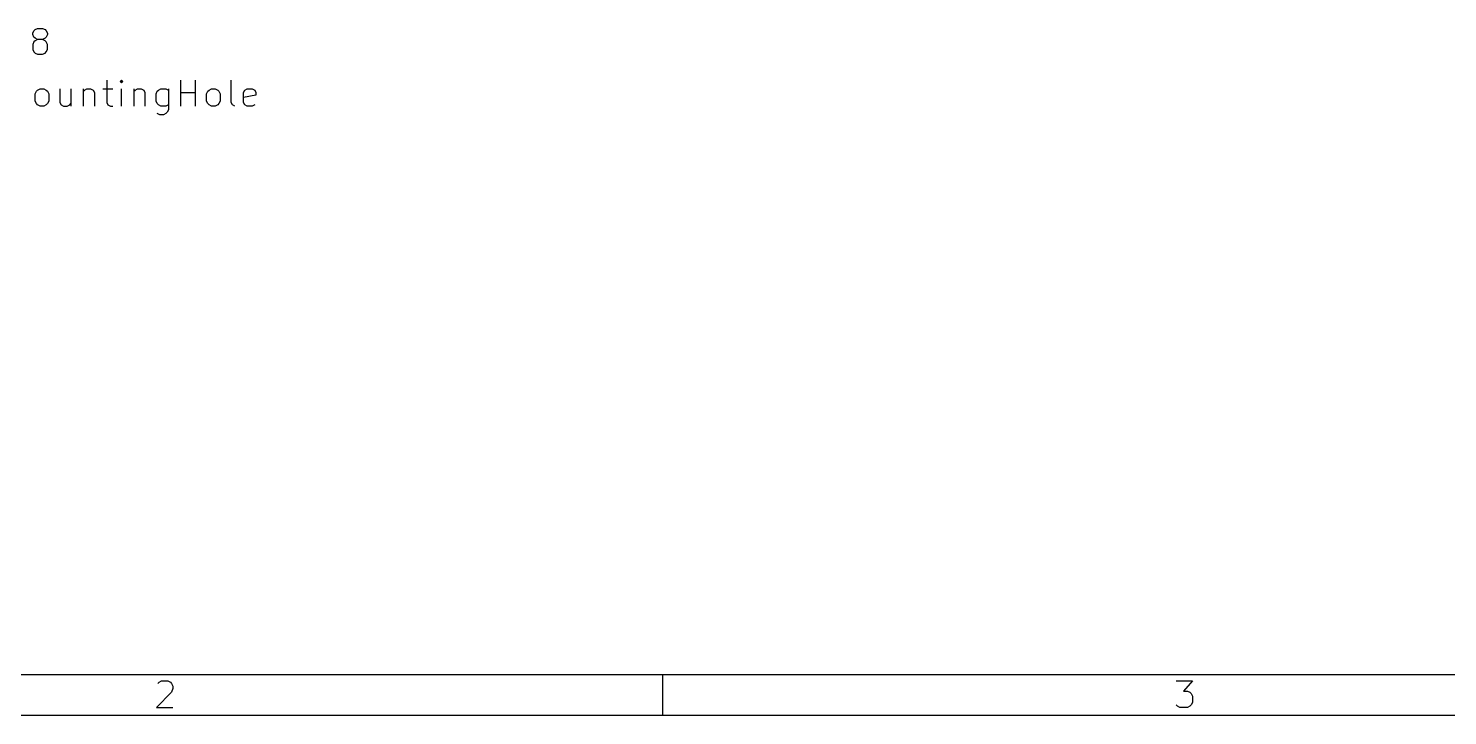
# Model space of a CAD drawing. Extents: x 0.4 to 11.3, y -7.9 to -0.4.
# Drawn here: x 3.106 to 5.847, y -7.874 to -6.548 of the extents above; entities that cross this region are included whole.
import ezdxf

# ---------------------------------------------------------------- set-up
doc = ezdxf.new("R2010")
doc.units = 0
doc.header["$MEASUREMENT"] = 0
doc.layers.add('CYAN2', color=4, linetype='CONTINUOUS')
doc.layers.add('RED2', color=1, linetype='CONTINUOUS')

msp = doc.modelspace()

# ---------------------------------------------------------------- linework, layer by layer
at = {"layer": 'CYAN2', "linetype": 'CONTINUOUS'}
for p, q in [((3.11948, -6.55051), (3.12424, -6.54813)), ((3.11948, -6.55051), (3.12424, -6.54813)), ((3.12424, -6.54813), (3.13377, -6.54813)), ((3.12424, -6.54813), (3.13377, -6.54813)), ((3.13377, -6.54813), (3.13853, -6.55051)), ((3.13377, -6.54813), (3.13853, -6.55051)), ((3.11472, -6.55765), (3.1171, -6.55289)), ((3.11472, -6.55765), (3.1171, -6.55289)), ((3.11472, -6.56004), (3.11472, -6.55765)), ((3.11472, -6.56004), (3.11472, -6.55765)), ((3.1171, -6.5648), (3.11472, -6.56004)), ((3.1171, -6.5648), (3.11472, -6.56004)), ((3.1171, -6.57432), (3.11472, -6.57908)), ((3.1171, -6.57432), (3.11472, -6.57908)), ((3.1171, -6.55289), (3.11948, -6.55051)), ((3.1171, -6.55289), (3.11948, -6.55051)), ((3.11948, -6.56718), (3.1171, -6.5648)), ((3.11948, -6.56718), (3.1171, -6.5648)), ((3.11948, -6.57194), (3.1171, -6.57432)), ((3.11948, -6.57194), (3.1171, -6.57432)), ((3.12424, -6.56956), (3.11948, -6.56718)), ((3.12424, -6.56956), (3.11948, -6.56718)), ((3.12424, -6.56956), (3.11948, -6.57194)), ((3.12424, -6.56956), (3.11948, -6.57194)), ((3.13377, -6.56956), (3.12424, -6.56956)), ((3.13377, -6.56956), (3.12424, -6.56956)), ((3.13853, -6.56718), (3.13377, -6.56956)), ((3.13853, -6.56718), (3.13377, -6.56956)), ((3.13853, -6.57194), (3.13377, -6.56956)), ((3.13853, -6.57194), (3.13377, -6.56956)), ((3.13853, -6.55051), (3.14091, -6.55289)), ((3.13853, -6.55051), (3.14091, -6.55289)), ((3.14091, -6.5648), (3.13853, -6.56718)), ((3.14091, -6.5648), (3.13853, -6.56718)), ((3.14091, -6.57432), (3.13853, -6.57194)), ((3.14091, -6.57432), (3.13853, -6.57194)), ((3.14091, -6.55289), (3.14329, -6.55765)), ((3.14091, -6.55289), (3.14329, -6.55765)), ((3.14329, -6.56004), (3.14091, -6.5648)), ((3.14329, -6.56004), (3.14091, -6.5648)), ((3.14329, -6.57908), (3.14091, -6.57432)), ((3.14329, -6.57908), (3.14091, -6.57432)), ((3.14329, -6.55765), (3.14329, -6.56004)), ((3.14329, -6.55765), (3.14329, -6.56004)), ((3.11472, -6.57908), (3.11472, -6.58861)), ((3.11472, -6.57908), (3.11472, -6.58861)), ((3.11472, -6.58861), (3.1171, -6.59337)), ((3.11472, -6.58861), (3.1171, -6.59337)), ((3.1171, -6.59337), (3.11948, -6.59575)), ((3.1171, -6.59337), (3.11948, -6.59575)), ((3.11948, -6.59575), (3.12424, -6.59813)), ((3.11948, -6.59575), (3.12424, -6.59813)), ((3.12424, -6.59813), (3.13377, -6.59813)), ((3.12424, -6.59813), (3.13377, -6.59813)), ((3.13377, -6.59813), (3.13853, -6.59575)), ((3.13377, -6.59813), (3.13853, -6.59575)), ((3.13853, -6.59575), (3.14091, -6.59337)), ((3.13853, -6.59575), (3.14091, -6.59337)), ((3.14091, -6.59337), (3.14329, -6.58861)), ((3.14091, -6.59337), (3.14329, -6.58861)), ((3.14329, -6.58861), (3.14329, -6.57908)), ((3.14329, -6.58861), (3.14329, -6.57908)), ((3.25757, -6.64813), (3.25757, -6.69099)), ((3.25757, -6.64813), (3.25757, -6.69099)), ((3.28614, -6.64813), (3.28376, -6.65051)), ((3.28614, -6.64813), (3.28376, -6.65051)), ((3.28376, -6.65051), (3.28614, -6.65289)), ((3.28376, -6.65051), (3.28614, -6.65289)), ((3.28852, -6.65051), (3.28614, -6.64813)), ((3.28614, -6.64813), (3.28614, -6.65289)), ((3.28852, -6.65051), (3.28614, -6.64813)), ((3.28614, -6.64813), (3.28614, -6.65289)), ((3.28614, -6.65289), (3.28852, -6.65051)), ((3.28614, -6.65289), (3.28852, -6.65051)), ((3.40042, -6.69813), (3.40042, -6.64813)), ((3.40042, -6.69813), (3.40042, -6.64813)), ((3.42899, -6.69813), (3.42899, -6.64813)), ((3.42899, -6.69813), (3.42899, -6.64813)), ((3.49804, -6.69099), (3.49804, -6.64813)), ((3.49804, -6.69099), (3.49804, -6.64813)), ((3.11948, -6.67432), (3.12186, -6.66956)), ((3.11948, -6.67432), (3.12186, -6.66956)), ((3.11948, -6.68861), (3.11948, -6.67432)), ((3.11948, -6.68861), (3.11948, -6.67432)), ((3.12186, -6.66956), (3.12424, -6.66718)), ((3.12186, -6.66956), (3.12424, -6.66718)), ((3.12424, -6.66718), (3.129, -6.6648)), ((3.12424, -6.66718), (3.129, -6.6648)), ((3.129, -6.6648), (3.13615, -6.6648)), ((3.129, -6.6648), (3.13615, -6.6648)), ((3.13615, -6.6648), (3.14091, -6.66718)), ((3.13615, -6.6648), (3.14091, -6.66718)), ((3.14091, -6.66718), (3.14329, -6.66956)), ((3.14091, -6.66718), (3.14329, -6.66956)), ((3.14329, -6.66956), (3.14567, -6.67432)), ((3.14329, -6.66956), (3.14567, -6.67432)), ((3.14567, -6.67432), (3.14567, -6.68861)), ((3.14567, -6.67432), (3.14567, -6.68861)), ((3.16709, -6.6648), (3.16709, -6.69099)), ((3.16709, -6.6648), (3.16709, -6.69099)), ((3.18852, -6.6648), (3.18852, -6.69813)), ((3.18852, -6.6648), (3.18852, -6.69813)), ((3.21233, -6.6648), (3.21233, -6.69813)), ((3.21233, -6.6648), (3.21233, -6.69813)), ((3.21233, -6.66956), (3.21471, -6.66718)), ((3.21233, -6.66956), (3.21471, -6.66718)), ((3.21471, -6.66718), (3.21948, -6.6648)), ((3.21471, -6.66718), (3.21948, -6.6648)), ((3.21948, -6.6648), (3.22662, -6.6648)), ((3.21948, -6.6648), (3.22662, -6.6648)), ((3.22662, -6.6648), (3.23138, -6.66718)), ((3.22662, -6.6648), (3.23138, -6.66718)), ((3.23138, -6.66718), (3.23376, -6.67194)), ((3.23138, -6.66718), (3.23376, -6.67194)), ((3.23376, -6.67194), (3.23376, -6.69813)), ((3.23376, -6.67194), (3.23376, -6.69813)), ((3.25043, -6.6648), (3.26947, -6.6648)), ((3.25043, -6.6648), (3.26947, -6.6648)), ((3.28614, -6.69813), (3.28614, -6.6648)), ((3.28614, -6.69813), (3.28614, -6.6648)), ((3.30995, -6.6648), (3.30995, -6.69813)), ((3.30995, -6.6648), (3.30995, -6.69813)), ((3.30995, -6.66956), (3.31233, -6.66718)), ((3.30995, -6.66956), (3.31233, -6.66718)), ((3.31233, -6.66718), (3.31709, -6.6648)), ((3.31233, -6.66718), (3.31709, -6.6648)), ((3.31709, -6.6648), (3.32424, -6.6648)), ((3.31709, -6.6648), (3.32424, -6.6648)), ((3.32424, -6.6648), (3.329, -6.66718)), ((3.32424, -6.6648), (3.329, -6.66718)), ((3.329, -6.66718), (3.33138, -6.67194)), ((3.329, -6.66718), (3.33138, -6.67194)), ((3.33138, -6.67194), (3.33138, -6.69813)), ((3.33138, -6.67194), (3.33138, -6.69813)), ((3.35281, -6.67432), (3.35519, -6.66956)), ((3.35281, -6.67432), (3.35519, -6.66956)), ((3.35281, -6.68861), (3.35281, -6.67432)), ((3.35281, -6.68861), (3.35281, -6.67432)), ((3.35519, -6.66956), (3.35757, -6.66718)), ((3.35519, -6.66956), (3.35757, -6.66718)), ((3.35757, -6.66718), (3.36233, -6.6648)), ((3.35757, -6.66718), (3.36233, -6.6648)), ((3.36233, -6.6648), (3.37185, -6.6648)), ((3.36233, -6.6648), (3.37185, -6.6648)), ((3.37185, -6.6648), (3.37661, -6.66718)), ((3.37185, -6.6648), (3.37661, -6.66718)), ((3.37661, -6.6648), (3.37661, -6.70528)), ((3.37661, -6.6648), (3.37661, -6.70528)), ((3.40042, -6.67194), (3.42899, -6.67194)), ((3.40042, -6.67194), (3.42899, -6.67194)), ((3.45043, -6.67432), (3.4528, -6.66956)), ((3.45043, -6.67432), (3.4528, -6.66956)), ((3.45043, -6.68861), (3.45043, -6.67432)), ((3.45043, -6.68861), (3.45043, -6.67432)), ((3.4528, -6.66956), (3.45519, -6.66718)), ((3.4528, -6.66956), (3.45519, -6.66718)), ((3.45519, -6.66718), (3.45995, -6.6648)), ((3.45519, -6.66718), (3.45995, -6.6648)), ((3.45995, -6.6648), (3.46709, -6.6648)), ((3.45995, -6.6648), (3.46709, -6.6648)), ((3.46709, -6.6648), (3.47185, -6.66718)), ((3.46709, -6.6648), (3.47185, -6.66718)), ((3.47185, -6.66718), (3.47423, -6.66956)), ((3.47185, -6.66718), (3.47423, -6.66956)), ((3.47423, -6.66956), (3.47661, -6.67432)), ((3.47423, -6.66956), (3.47661, -6.67432)), ((3.47661, -6.67432), (3.47661, -6.68861)), ((3.47661, -6.67432), (3.47661, -6.68861)), ((3.52185, -6.67194), (3.52423, -6.66718)), ((3.52185, -6.67194), (3.52423, -6.66718)), ((3.52185, -6.69099), (3.52185, -6.67194)), ((3.52185, -6.69099), (3.52185, -6.67194)), ((3.54566, -6.6767), (3.52185, -6.68146)), ((3.54566, -6.6767), (3.52185, -6.68146)), ((3.52423, -6.66718), (3.52899, -6.6648)), ((3.52423, -6.66718), (3.52899, -6.6648)), ((3.52899, -6.6648), (3.53852, -6.6648)), ((3.52899, -6.6648), (3.53852, -6.6648)), ((3.53852, -6.6648), (3.54328, -6.66718)), ((3.53852, -6.6648), (3.54328, -6.66718)), ((3.54328, -6.66718), (3.54566, -6.67194)), ((3.54328, -6.66718), (3.54566, -6.67194)), ((3.54566, -6.67194), (3.54566, -6.6767)), ((3.54566, -6.67194), (3.54566, -6.6767)), ((3.12186, -6.69337), (3.11948, -6.68861)), ((3.12186, -6.69337), (3.11948, -6.68861)), ((3.12424, -6.69575), (3.12186, -6.69337)), ((3.12424, -6.69575), (3.12186, -6.69337)), ((3.129, -6.69813), (3.12424, -6.69575)), ((3.129, -6.69813), (3.12424, -6.69575)), ((3.13615, -6.69813), (3.129, -6.69813)), ((3.13615, -6.69813), (3.129, -6.69813)), ((3.14091, -6.69575), (3.13615, -6.69813)), ((3.14091, -6.69575), (3.13615, -6.69813)), ((3.14329, -6.69337), (3.14091, -6.69575)), ((3.14329, -6.69337), (3.14091, -6.69575)), ((3.14567, -6.68861), (3.14329, -6.69337)), ((3.14567, -6.68861), (3.14329, -6.69337)), ((3.16709, -6.69099), (3.16948, -6.69575)), ((3.16709, -6.69099), (3.16948, -6.69575)), ((3.16948, -6.69575), (3.17424, -6.69813)), ((3.16948, -6.69575), (3.17424, -6.69813)), ((3.17424, -6.69813), (3.18138, -6.69813)), ((3.17424, -6.69813), (3.18138, -6.69813)), ((3.18138, -6.69813), (3.18614, -6.69575)), ((3.18138, -6.69813), (3.18614, -6.69575)), ((3.18614, -6.69575), (3.18852, -6.69337)), ((3.18614, -6.69575), (3.18852, -6.69337)), ((3.25757, -6.69099), (3.25995, -6.69575)), ((3.25757, -6.69099), (3.25995, -6.69575)), ((3.25995, -6.69575), (3.26471, -6.69813)), ((3.25995, -6.69575), (3.26471, -6.69813)), ((3.26471, -6.69813), (3.26947, -6.69813)), ((3.26471, -6.69813), (3.26947, -6.69813)), ((3.35519, -6.69337), (3.35281, -6.68861)), ((3.35519, -6.69337), (3.35281, -6.68861)), ((3.35757, -6.69575), (3.35519, -6.69337)), ((3.35757, -6.69575), (3.35519, -6.69337)), ((3.35995, -6.7148), (3.35519, -6.71242)), ((3.35995, -6.7148), (3.35519, -6.71242)), ((3.36233, -6.69813), (3.35757, -6.69575)), ((3.36233, -6.69813), (3.35757, -6.69575)), ((3.37185, -6.69813), (3.36233, -6.69813)), ((3.37185, -6.69813), (3.36233, -6.69813)), ((3.37185, -6.71242), (3.36709, -6.7148)), ((3.37185, -6.71242), (3.36709, -6.7148)), ((3.37661, -6.69575), (3.37185, -6.69813)), ((3.37661, -6.69575), (3.37185, -6.69813)), ((3.37423, -6.71004), (3.37185, -6.71242)), ((3.37423, -6.71004), (3.37185, -6.71242)), ((3.37661, -6.70528), (3.37423, -6.71004)), ((3.37661, -6.70528), (3.37423, -6.71004)), ((3.4528, -6.69337), (3.45043, -6.68861)), ((3.4528, -6.69337), (3.45043, -6.68861)), ((3.45519, -6.69575), (3.4528, -6.69337)), ((3.45519, -6.69575), (3.4528, -6.69337)), ((3.45995, -6.69813), (3.45519, -6.69575)), ((3.45995, -6.69813), (3.45519, -6.69575)), ((3.46709, -6.69813), (3.45995, -6.69813)), ((3.46709, -6.69813), (3.45995, -6.69813)), ((3.47185, -6.69575), (3.46709, -6.69813)), ((3.47185, -6.69575), (3.46709, -6.69813)), ((3.47423, -6.69337), (3.47185, -6.69575)), ((3.47423, -6.69337), (3.47185, -6.69575)), ((3.47661, -6.68861), (3.47423, -6.69337)), ((3.47661, -6.68861), (3.47423, -6.69337)), ((3.50042, -6.69575), (3.49804, -6.69099)), ((3.50042, -6.69575), (3.49804, -6.69099)), ((3.50519, -6.69813), (3.50042, -6.69575)), ((3.50519, -6.69813), (3.50042, -6.69575)), ((3.52423, -6.69575), (3.52185, -6.69099)), ((3.52423, -6.69575), (3.52185, -6.69099)), ((3.52899, -6.69813), (3.52423, -6.69575)), ((3.52899, -6.69813), (3.52423, -6.69575)), ((3.53852, -6.69813), (3.52899, -6.69813)), ((3.53852, -6.69813), (3.52899, -6.69813)), ((3.54328, -6.69575), (3.53852, -6.69813)), ((3.54328, -6.69575), (3.53852, -6.69813)), ((3.36709, -6.7148), (3.35995, -6.7148)), ((3.36709, -6.7148), (3.35995, -6.7148))]:
    msp.add_line(p, q, dxfattribs=at)
at = {"layer": 'RED2', "linetype": 'CONTINUOUS'}
for p, q in [((11.2206, -7.79556), (0.472441, -7.79556)), ((3.35864, -7.80987), (3.36352, -7.80743)), ((3.36352, -7.80743), (3.3757, -7.80743)), ((3.3757, -7.80743), (3.38057, -7.80987)), ((4.33071, -7.79556), (4.33071, -7.8743)), ((5.32227, -7.80743), (5.35395, -7.80743)), ((5.35395, -7.80743), (5.33689, -7.82693)), ((3.38301, -7.82936), (3.35377, -7.85861)), ((3.3562, -7.8123), (3.35864, -7.80987)), ((3.38057, -7.80987), (3.38301, -7.8123)), ((3.38301, -7.8123), (3.38545, -7.81718)), ((3.38545, -7.82205), (3.38301, -7.82936)), ((3.38545, -7.81718), (3.38545, -7.82205)), ((5.33689, -7.82693), (5.3442, -7.82693)), ((5.3442, -7.82693), (5.34908, -7.82936)), ((5.34908, -7.82936), (5.35152, -7.8318)), ((5.35152, -7.8318), (5.35395, -7.83667)), ((5.35395, -7.83667), (5.35395, -7.84886)), ((3.35377, -7.85861), (3.38545, -7.85861)), ((5.32471, -7.85617), (5.32227, -7.85373)), ((5.32958, -7.85861), (5.32471, -7.85617)), ((5.3442, -7.85861), (5.32958, -7.85861)), ((5.34908, -7.85617), (5.3442, -7.85861)), ((5.35152, -7.85373), (5.34908, -7.85617)), ((5.35395, -7.84886), (5.35152, -7.85373)), ((11.2993, -7.8743), (0.393701, -7.8743))]:
    msp.add_line(p, q, dxfattribs=at)

doc.saveas('drawing.dxf')
